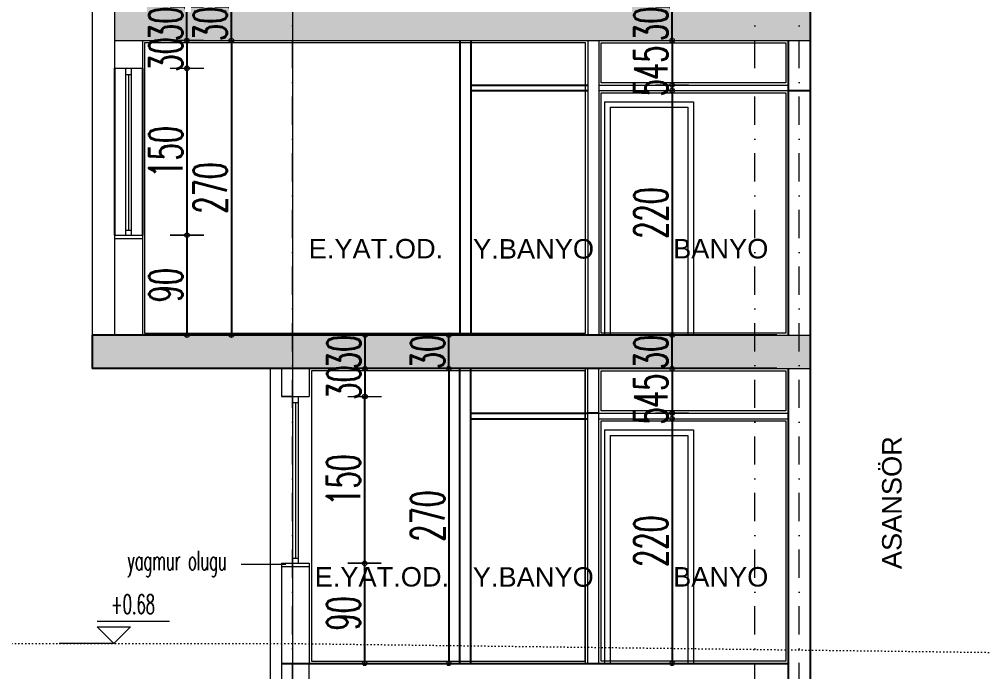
# Model space of a CAD drawing. Header units: millimetres. Extents: x -16104 to 67872, y -88009 to 12107.
# Drawn here: x 43361 to 44227, y 9354 to 9940 of the extents above; entities that cross this region are included whole.
import ezdxf

# ---------------------------------------------------------------- set-up
doc = ezdxf.new("R2010")
doc.units = ezdxf.units.MM
doc.linetypes.add('ACAD_ISO07W100', pattern=[3, 0, -3])
doc.linetypes.add('DASHDOTX2', pattern=[50.8, 25.4, -12.7, 0, -12.7])
doc.layers.get('0').update_dxf_attribs({"color": 241})
doc.layers.add('KOTLAR', color=5, linetype='Continuous', lineweight=20)
doc.layers.add('TARAMA', color=8, linetype='Continuous', lineweight=15)
doc.styles.add('DIM', font='Txttw.shx', dxfattribs={"width": 0.6})
doc.styles.add('OLCU', font='simplex.shx', dxfattribs={"width": 0.6, "height": 1400})
doc.dimstyles.new('50', dxfattribs={"dimscale": 0, "dimtxt": 30, "dimasz": 1, "dimexe": 0, "dimexo": 2, "dimgap": 4, "dimtad": 1, "dimdec": 0, "dimzin": 0, "dimdsep": 46, "dimtxsty": 'DIM', "dimblk1": 'DOT', "dimblk2": 'DOT', "dimsah": 1, "dimcen": 1.5, "dimdle": 3, "dimse1": 1, "dimse2": 1, "dimclrd": 256, "dimclre": 9, "dimclrt": 256, "dimadec": 0, "dimazin": 0, "dimtfac": 0.24, "dimtdec": 0, "dimtix": 1, "dimtmove": 2, "dimatfit": 3, "dimldrblk": 'DOT', "dimfxl": 0, "dimtolj": 1, "dimtzin": 15, "dimarcsym": 0})
pattern_1 = [(45, (0, 0), (-4.4901281, 4.4901281), []), (45, (4.49, 0), (-4.4901281, 4.4901281), [7.9375, -1.5875, 0, -1.5875])]

# ---------------------------------------------------------------- blocks, each defined once
blk = doc.blocks.new('DOT')
for p, q in [((0, 15), (0, -15)), ((-2, 0), (0, 0)), ((2, 0), (0, 0))]:
    blk.add_line(p, q)
blk.add_circle((0, 0), 2)
blk = doc.blocks.new('*D900')
at = {"layer": 'Defpoints', "color": 0, "transparency": 16777216}
for p in [(43511.45, 9951.09), (43511.45, 9951.09), (43511.45, 9921.09)]:
    blk.add_point(p, dxfattribs=at)
at = {"layer": 'TARAMA', "lineweight": -2, "transparency": 16777216}
for p, q in [((43511.45, 9952.09), (43511.45, 9953.09)), ((43511.45, 9921.09), (43511.45, 9951.09)), ((43511.45, 9920.09), (43511.45, 9919.09))]:
    blk.add_line(p, q, dxfattribs=at)
for p, rotation in [((43511.45, 9951.09), 270), ((43511.45, 9921.09), 90)]:
    blk.add_blockref('DOT', p, dxfattribs=dict(at, rotation=rotation))
at = {"layer": 'TARAMA', "transparency": 16777216, "insert": (43492.45, 9936.09), "char_height": 30, "attachment_point": 5, "rotation": 90, "style": 'DIM'}
blk.add_mtext('\\A1;30', dxfattribs=at)
blk = doc.blocks.new('*D377')
at = {"layer": 'Defpoints', "color": 0, "transparency": 16777216}
for p in [(43471.45, 9896.09), (43471.45, 9746.09), (43511.56, 9746.09)]:
    blk.add_point(p, dxfattribs=at)
at = {"layer": 'TARAMA', "lineweight": -2, "transparency": 16777216}
blk.add_line((43511.56, 9895.09), (43511.56, 9747.09), dxfattribs=at)
for p, rotation in [((43511.56, 9896.09), 90), ((43511.56, 9746.09), 270)]:
    blk.add_blockref('DOT', p, dxfattribs=dict(at, rotation=rotation))
at = {"layer": 'TARAMA', "transparency": 16777216, "insert": (43492.56, 9821.09), "char_height": 30, "attachment_point": 5, "rotation": 90, "style": 'DIM'}
blk.add_mtext('\\A1;150', dxfattribs=at)
blk = doc.blocks.new('*D901')
at = {"layer": 'Defpoints', "color": 0, "transparency": 16777216}
for p in [(43511.45, 9921.09), (43511.45, 9896.09), (43511.56, 9896.09)]:
    blk.add_point(p, dxfattribs=at)
at = {"layer": 'TARAMA', "lineweight": -2, "transparency": 16777216}
for p, q in [((43511.45, 9922.09), (43511.45, 9923.09)), ((43511.45, 9921.09), (43511.45, 9896.09)), ((43511.45, 9895.09), (43511.45, 9894.09))]:
    blk.add_line(p, q, dxfattribs=at)
for p, rotation in [((43511.45, 9921.09), 270), ((43511.45, 9896.09), 90)]:
    blk.add_blockref('DOT', p, dxfattribs=dict(at, rotation=rotation))
at = {"layer": 'TARAMA', "transparency": 16777216, "insert": (43492.45, 9908.59), "char_height": 30, "attachment_point": 5, "rotation": 90, "style": 'DIM'}
blk.add_mtext('\\A1;30', dxfattribs=at)
blk = doc.blocks.new('*D378')
at = {"layer": 'Defpoints', "color": 0, "transparency": 16777216}
for p in [(43511.56, 9746.09), (43511.56, 9656.09), (43511.56, 9656.09)]:
    blk.add_point(p, dxfattribs=at)
at = {"layer": 'TARAMA', "lineweight": -2, "transparency": 16777216}
blk.add_line((43511.56, 9745.09), (43511.56, 9657.09), dxfattribs=at)
for p, rotation in [((43511.56, 9746.09), 90), ((43511.56, 9656.09), 270)]:
    blk.add_blockref('DOT', p, dxfattribs=dict(at, rotation=rotation))
at = {"layer": 'TARAMA', "transparency": 16777216, "insert": (43492.56, 9701.09), "char_height": 30, "attachment_point": 5, "rotation": 90, "style": 'DIM'}
blk.add_mtext('\\A1;90', dxfattribs=at)
blk = doc.blocks.new('*D902')
at = {"layer": 'Defpoints', "color": 0, "transparency": 16777216}
for p in [(43881.76, 9951.09), (43947.54, 9951.09), (43881.76, 9921.09)]:
    blk.add_point(p, dxfattribs=at)
at = {"layer": 'TARAMA', "lineweight": -2, "transparency": 16777216}
for p, q in [((43947.54, 9952.09), (43947.54, 9953.09)), ((43947.54, 9921.09), (43947.54, 9951.09)), ((43947.54, 9920.09), (43947.54, 9919.09))]:
    blk.add_line(p, q, dxfattribs=at)
for p, rotation in [((43947.54, 9951.09), 270), ((43947.54, 9921.09), 90)]:
    blk.add_blockref('DOT', p, dxfattribs=dict(at, rotation=rotation))
at = {"layer": 'TARAMA', "transparency": 16777216, "insert": (43928.54, 9936.09), "char_height": 30, "attachment_point": 5, "rotation": 90, "style": 'DIM'}
blk.add_mtext('\\A1;30', dxfattribs=at)
blk = doc.blocks.new('*D379')
at = {"layer": 'Defpoints', "color": 0, "transparency": 16777216}
for p in [(43947.54, 9921.09), (43947.54, 9881.09), (43947.54, 9881.09)]:
    blk.add_point(p, dxfattribs=at)
at = {"layer": 'TARAMA', "lineweight": -2, "transparency": 16777216}
blk.add_line((43947.54, 9920.09), (43947.54, 9882.09), dxfattribs=at)
for p, rotation in [((43947.54, 9921.09), 90), ((43947.54, 9881.09), 270)]:
    blk.add_blockref('DOT', p, dxfattribs=dict(at, rotation=rotation))
at = {"layer": 'TARAMA', "transparency": 16777216, "insert": (43928.54, 9901.09), "char_height": 30, "attachment_point": 5, "rotation": 90, "style": 'DIM'}
blk.add_mtext('\\A1;45', dxfattribs=at)
blk = doc.blocks.new('*D380')
at = {"layer": 'Defpoints', "color": 0, "transparency": 16777216}
for p in [(43947.54, 9881.09), (43947.54, 9876.09), (43947.54, 9876.09)]:
    blk.add_point(p, dxfattribs=at)
at = {"layer": 'TARAMA', "lineweight": -2, "transparency": 16777216}
for p, q in [((43947.54, 9882.09), (43947.54, 9883.09)), ((43947.54, 9881.09), (43947.54, 9876.09)), ((43947.54, 9875.09), (43947.54, 9874.09))]:
    blk.add_line(p, q, dxfattribs=at)
for p, rotation in [((43947.54, 9881.09), 270), ((43947.54, 9876.09), 90)]:
    blk.add_blockref('DOT', p, dxfattribs=dict(at, rotation=rotation))
at = {"layer": 'TARAMA', "transparency": 16777216, "insert": (43928.54, 9878.59), "char_height": 30, "attachment_point": 5, "rotation": 90, "style": 'DIM'}
blk.add_mtext('\\A1;5', dxfattribs=at)
blk = doc.blocks.new('*D381')
at = {"layer": 'Defpoints', "color": 0, "transparency": 16777216}
for p in [(43947.54, 9876.09), (43947.54, 9656.09), (43947.54, 9656.09)]:
    blk.add_point(p, dxfattribs=at)
at = {"layer": 'TARAMA', "lineweight": -2, "transparency": 16777216}
blk.add_line((43947.54, 9875.09), (43947.54, 9657.09), dxfattribs=at)
for p, rotation in [((43947.54, 9876.09), 90), ((43947.54, 9656.09), 270)]:
    blk.add_blockref('DOT', p, dxfattribs=dict(at, rotation=rotation))
at = {"layer": 'TARAMA', "transparency": 16777216, "insert": (43928.54, 9766.09), "char_height": 30, "attachment_point": 5, "rotation": 90, "style": 'DIM'}
blk.add_mtext('\\A1;220', dxfattribs=at)
blk = doc.blocks.new('*D903')
at = {"layer": 'Defpoints', "color": 0, "transparency": 16777216}
for p in [(43621.45, 9656.09), (43671.61, 9656.09), (43621.45, 9626.09)]:
    blk.add_point(p, dxfattribs=at)
at = {"layer": 'TARAMA', "lineweight": -2, "transparency": 16777216}
for p, q in [((43671.61, 9657.09), (43671.61, 9658.09)), ((43671.61, 9626.09), (43671.61, 9656.09)), ((43671.61, 9625.09), (43671.61, 9624.09))]:
    blk.add_line(p, q, dxfattribs=at)
for p, rotation in [((43671.61, 9656.09), 270), ((43671.61, 9626.09), 90)]:
    blk.add_blockref('DOT', p, dxfattribs=dict(at, rotation=rotation))
at = {"layer": 'TARAMA', "transparency": 16777216, "insert": (43652.61, 9641.09), "char_height": 30, "attachment_point": 5, "rotation": 90, "style": 'DIM'}
blk.add_mtext('\\A1;30', dxfattribs=at)
blk = doc.blocks.new('*D904')
at = {"layer": 'Defpoints', "color": 0, "transparency": 16777216}
for p in [(43621.45, 9626.09), (43621.45, 9601.09), (43671.51, 9601.09)]:
    blk.add_point(p, dxfattribs=at)
at = {"layer": 'TARAMA', "lineweight": -2, "transparency": 16777216}
for p, q in [((43671.51, 9627.09), (43671.51, 9628.09)), ((43671.51, 9626.09), (43671.51, 9601.09)), ((43671.51, 9600.09), (43671.51, 9599.09))]:
    blk.add_line(p, q, dxfattribs=at)
for p, rotation in [((43671.51, 9626.09), 270), ((43671.51, 9601.09), 90)]:
    blk.add_blockref('DOT', p, dxfattribs=dict(at, rotation=rotation))
at = {"layer": 'TARAMA', "transparency": 16777216, "insert": (43652.51, 9613.59), "char_height": 30, "attachment_point": 5, "rotation": 90, "style": 'DIM'}
blk.add_mtext('\\A1;30', dxfattribs=at)
blk = doc.blocks.new('*D905')
at = {"layer": 'Defpoints', "color": 0, "transparency": 16777216}
for p in [(43621.45, 9601.09), (43621.45, 9451.09), (43671.22, 9451.09)]:
    blk.add_point(p, dxfattribs=at)
at = {"layer": 'TARAMA', "lineweight": -2, "transparency": 16777216}
blk.add_line((43671.22, 9600.09), (43671.22, 9452.09), dxfattribs=at)
for p, rotation in [((43671.22, 9601.09), 90), ((43671.22, 9451.09), 270)]:
    blk.add_blockref('DOT', p, dxfattribs=dict(at, rotation=rotation))
at = {"layer": 'TARAMA', "transparency": 16777216, "insert": (43652.22, 9526.09), "char_height": 30, "attachment_point": 5, "rotation": 90, "style": 'DIM'}
blk.add_mtext('\\A1;150', dxfattribs=at)
blk = doc.blocks.new('*D391')
at = {"layer": 'Defpoints', "color": 0, "transparency": 16777216}
for p in [(43669.22, 9451.09), (43669.22, 9361.09), (43671.22, 9361.09)]:
    blk.add_point(p, dxfattribs=at)
at = {"layer": 'TARAMA', "lineweight": -2, "transparency": 16777216}
blk.add_line((43671.22, 9450.09), (43671.22, 9362.09), dxfattribs=at)
for p, rotation in [((43671.22, 9451.09), 90), ((43671.22, 9361.09), 270)]:
    blk.add_blockref('DOT', p, dxfattribs=dict(at, rotation=rotation))
at = {"layer": 'TARAMA', "transparency": 16777216, "insert": (43652.22, 9406.09), "char_height": 30, "attachment_point": 5, "rotation": 90, "style": 'DIM'}
blk.add_mtext('\\A1;90', dxfattribs=at)
blk = doc.blocks.new('*D416')
at = {"layer": 'Defpoints', "color": 0, "transparency": 16777216}
for p in [(43551.45, 9921.09), (43551.45, 9656.09), (43551.45, 9656.09)]:
    blk.add_point(p, dxfattribs=at)
at = {"layer": 'TARAMA', "lineweight": -2, "transparency": 16777216}
blk.add_line((43551.45, 9920.09), (43551.45, 9657.09), dxfattribs=at)
for p, rotation in [((43551.45, 9921.09), 90), ((43551.45, 9656.09), 270)]:
    blk.add_blockref('DOT', p, dxfattribs=dict(at, rotation=rotation))
at = {"layer": 'TARAMA', "transparency": 16777216, "insert": (43532.45, 9788.59), "char_height": 30, "attachment_point": 5, "rotation": 90, "style": 'DIM'}
blk.add_mtext('\\A1;270', dxfattribs=at)
blk = doc.blocks.new('*D912')
at = {"layer": 'Defpoints', "color": 0, "transparency": 16777216}
for p in [(43551.45, 9951.09), (43551.45, 9951.09), (43551.45, 9921.09)]:
    blk.add_point(p, dxfattribs=at)
at = {"layer": 'TARAMA', "lineweight": -2, "transparency": 16777216}
for p, q in [((43551.45, 9952.09), (43551.45, 9953.09)), ((43551.45, 9921.09), (43551.45, 9951.09)), ((43551.45, 9920.09), (43551.45, 9919.09))]:
    blk.add_line(p, q, dxfattribs=at)
for p, rotation in [((43551.45, 9951.09), 270), ((43551.45, 9921.09), 90)]:
    blk.add_blockref('DOT', p, dxfattribs=dict(at, rotation=rotation))
at = {"layer": 'TARAMA', "transparency": 16777216, "insert": (43532.45, 9936.09), "char_height": 30, "attachment_point": 5, "rotation": 90, "style": 'DIM'}
blk.add_mtext('\\A1;30', dxfattribs=at)
blk = doc.blocks.new('*D419')
at = {"layer": 'Defpoints', "color": 0, "transparency": 16777216}
for p in [(43746.85, 9656.13), (43746.85, 9656.13), (43746.85, 9626.13)]:
    blk.add_point(p, dxfattribs=at)
at = {"layer": 'TARAMA', "lineweight": -2, "transparency": 16777216}
for p, q in [((43746.85, 9657.13), (43746.85, 9658.13)), ((43746.85, 9626.13), (43746.85, 9656.13)), ((43746.85, 9625.13), (43746.85, 9624.13))]:
    blk.add_line(p, q, dxfattribs=at)
for p, rotation in [((43746.85, 9656.13), 270), ((43746.85, 9626.13), 90)]:
    blk.add_blockref('DOT', p, dxfattribs=dict(at, rotation=rotation))
at = {"layer": 'TARAMA', "transparency": 16777216, "insert": (43727.85, 9641.13), "char_height": 30, "attachment_point": 5, "rotation": 90, "style": 'DIM'}
blk.add_mtext('\\A1;30', dxfattribs=at)
blk = doc.blocks.new('*D420')
at = {"layer": 'Defpoints', "color": 0, "transparency": 16777216}
for p in [(43746.85, 9626.13), (43746.85, 9361.09), (43746.85, 9361.09)]:
    blk.add_point(p, dxfattribs=at)
at = {"layer": 'TARAMA', "lineweight": -2, "transparency": 16777216}
blk.add_line((43746.85, 9625.13), (43746.85, 9362.09), dxfattribs=at)
for p, rotation in [((43746.85, 9626.13), 90), ((43746.85, 9361.09), 270)]:
    blk.add_blockref('DOT', p, dxfattribs=dict(at, rotation=rotation))
at = {"layer": 'TARAMA', "transparency": 16777216, "insert": (43727.85, 9493.61), "char_height": 30, "attachment_point": 5, "rotation": 90, "style": 'DIM'}
blk.add_mtext('\\A1;270', dxfattribs=at)
blk = doc.blocks.new('*D962')
at = {"layer": 'Defpoints', "color": 0, "transparency": 16777216}
for p in [(43881.76, 9656.09), (43947.54, 9656.09), (43881.76, 9626.09)]:
    blk.add_point(p, dxfattribs=at)
at = {"layer": 'TARAMA', "lineweight": -2, "transparency": 16777216}
for p, q in [((43947.54, 9657.09), (43947.54, 9658.09)), ((43947.54, 9626.09), (43947.54, 9656.09)), ((43947.54, 9625.09), (43947.54, 9624.09))]:
    blk.add_line(p, q, dxfattribs=at)
for p, rotation in [((43947.54, 9656.09), 270), ((43947.54, 9626.09), 90)]:
    blk.add_blockref('DOT', p, dxfattribs=dict(at, rotation=rotation))
at = {"layer": 'TARAMA', "transparency": 16777216, "insert": (43928.54, 9641.09), "char_height": 30, "attachment_point": 5, "rotation": 90, "style": 'DIM'}
blk.add_mtext('\\A1;30', dxfattribs=at)
blk = doc.blocks.new('*D2465')
at = {"layer": 'Defpoints', "color": 0, "transparency": 16777216}
for p in [(43947.54, 9626.09), (43947.54, 9586.09), (43947.54, 9586.09)]:
    blk.add_point(p, dxfattribs=at)
at = {"layer": 'TARAMA', "lineweight": -2, "transparency": 16777216}
blk.add_line((43947.54, 9625.09), (43947.54, 9587.09), dxfattribs=at)
for p, rotation in [((43947.54, 9626.09), 90), ((43947.54, 9586.09), 270)]:
    blk.add_blockref('DOT', p, dxfattribs=dict(at, rotation=rotation))
at = {"layer": 'TARAMA', "transparency": 16777216, "insert": (43928.54, 9606.09), "char_height": 30, "attachment_point": 5, "rotation": 90, "style": 'DIM'}
blk.add_mtext('\\A1;45', dxfattribs=at)
blk = doc.blocks.new('*D2466')
at = {"layer": 'Defpoints', "color": 0, "transparency": 16777216}
for p in [(43947.54, 9586.09), (43947.54, 9581.09), (43947.54, 9581.09)]:
    blk.add_point(p, dxfattribs=at)
at = {"layer": 'TARAMA', "lineweight": -2, "transparency": 16777216}
for p, q in [((43947.54, 9587.09), (43947.54, 9588.09)), ((43947.54, 9586.09), (43947.54, 9581.09)), ((43947.54, 9580.09), (43947.54, 9579.09))]:
    blk.add_line(p, q, dxfattribs=at)
for p, rotation in [((43947.54, 9586.09), 270), ((43947.54, 9581.09), 90)]:
    blk.add_blockref('DOT', p, dxfattribs=dict(at, rotation=rotation))
at = {"layer": 'TARAMA', "transparency": 16777216, "insert": (43928.54, 9583.59), "char_height": 30, "attachment_point": 5, "rotation": 90, "style": 'DIM'}
blk.add_mtext('\\A1;5', dxfattribs=at)
blk = doc.blocks.new('*D2467')
at = {"layer": 'Defpoints', "color": 0, "transparency": 16777216}
for p in [(43947.54, 9581.09), (43947.54, 9361.09), (43947.54, 9361.09)]:
    blk.add_point(p, dxfattribs=at)
at = {"layer": 'TARAMA', "lineweight": -2, "transparency": 16777216}
blk.add_line((43947.54, 9580.09), (43947.54, 9362.09), dxfattribs=at)
for p, rotation in [((43947.54, 9581.09), 90), ((43947.54, 9361.09), 270)]:
    blk.add_blockref('DOT', p, dxfattribs=dict(at, rotation=rotation))
at = {"layer": 'TARAMA', "transparency": 16777216, "insert": (43928.54, 9471.09), "char_height": 30, "attachment_point": 5, "rotation": 90, "style": 'DIM'}
blk.add_mtext('\\A1;220', dxfattribs=at)

msp = doc.modelspace()

# ---------------------------------------------------------------- hatches: boundary and pattern name
h = msp.add_hatch()
h.set_pattern_fill('ANSI35,_O', color=256)
h.set_pattern_definition(pattern_1)
h.paths.add_polyline_path([(44071.76, 9951.09), (44061.76, 9951.09), (44061.76, 9921.09), (44071.76, 9921.09)])
h.paths.add_polyline_path([(44061.76, 9951.09), (44021.75, 9951.09), (44021.75, 9921.09), (44061.76, 9921.09)])
h.paths.add_polyline_path([(44021.75, 9951.09), (43606.45, 9951.09), (43606.45, 9921.09), (44021.75, 9921.09)])
h.paths.add_polyline_path([(43606.45, 9951.09), (43446.45, 9951.09), (43446.45, 9921.09), (43606.45, 9921.09)])
h.paths.add_polyline_path([(43906.04, 9914.02), (43906.04, 9958.16), (43951.04, 9958.16), (43951.04, 9914.02)], flags=9)
h.paths.add_polyline_path([(43469.95, 9914.02), (43469.95, 9958.16), (43514.95, 9958.16), (43514.95, 9914.02)], flags=9)
h.paths.add_polyline_path([(43469.95, 9886.52), (43469.95, 9930.66), (43514.95, 9930.66), (43514.95, 9886.52)], flags=9)
h.paths.add_polyline_path([(43509.95, 9914.02), (43509.95, 9958.16), (43554.95, 9958.16), (43554.95, 9914.02)], flags=9)
h = msp.add_hatch()
h.set_pattern_fill('ANSI35,_O', color=256)
h.set_pattern_definition(pattern_1)
h.paths.add_polyline_path([(44071.76, 9656.09), (44061.76, 9656.09), (44061.76, 9626.09), (44071.76, 9626.09)])
h.paths.add_polyline_path([(44061.76, 9656.09), (44021.75, 9656.09), (44021.75, 9626.09), (44041.76, 9626.09), (44061.76, 9626.09)])
h.paths.add_polyline_path([(44021.75, 9656.09), (43606.45, 9656.09), (43606.45, 9626.09), (44021.75, 9626.09)])
h.paths.add_polyline_path([(43606.45, 9656.09), (43426.45, 9656.09), (43426.45, 9626.09), (43446.45, 9626.09), (43606.45, 9626.09)])
h.paths.add_polyline_path([(43630.11, 9619.02), (43630.11, 9663.16), (43675.11, 9663.16), (43675.11, 9619.02)], flags=9)
h.paths.add_polyline_path([(43630.01, 9591.52), (43630.01, 9635.66), (43675.01, 9635.66), (43675.01, 9591.52)], flags=9)
h.paths.add_polyline_path([(43705.35, 9619.06), (43705.35, 9663.2), (43750.35, 9663.2), (43750.35, 9619.06)], flags=9)
h.paths.add_polyline_path([(43906.04, 9619.02), (43906.04, 9663.16), (43951.04, 9663.16), (43951.04, 9619.02)], flags=9)

# ---------------------------------------------------------------- linework, layer by layer
for p, q in [((44071.76, 9951.09), (44071.76, 9201.09)), ((43756.76, 9921.09), (43756.76, 9656.09)), ((43766.76, 9921.09), (43766.76, 9656.09)), ((44051.76, 9921.09), (44051.76, 9656.09)), ((43446.45, 9896.09), (43446.45, 9746.09)), ((43471.45, 9896.09), (43471.45, 9746.09)), ((43766.76, 9881.09), (43871.76, 9881.09)), ((43766.76, 9876.09), (43871.76, 9876.09)), ((44051.76, 9876.09), (44071.76, 9876.09)), ((44041.76, 9656.09), (43426.45, 9656.09)), ((43426.45, 9656.09), (43426.45, 9626.09)), ((43446.45, 9626.09), (43426.45, 9626.09)), ((44041.76, 9626.09), (43446.45, 9626.09)), ((43756.45, 9626.09), (43756.45, 9361.09)), ((43766.45, 9626.09), (43766.45, 9361.09)), ((44051.76, 9626.09), (44051.76, 9358.51)), ((44051.76, 9626.09), (44051.76, 9201.09)), ((43766.45, 9586.09), (43871.45, 9586.09)), ((43881.45, 9586.09), (43871.45, 9586.09)), ((43766.45, 9581.09), (43871.45, 9581.09)), ((43596.45, 9361.09), (44051.76, 9361.09))]:
    msp.add_line(p, q)
at = {"layer": 'KOTLAR', "ltscale": 0.01}
for p, q in [((43445.91, 9379.09), (43430.91, 9394.09)), ((43430.91, 9394.09), (43460.91, 9394.09)), ((43445.91, 9379.09), (43460.91, 9394.09)), ((43445.91, 9379.09), (43396.58, 9379.09))]:
    msp.add_line(p, q, dxfattribs=at)
at = {"layer": 'TARAMA'}
for p, q in [((43606.45, 11822.58), (43606.45, 8981.3)), ((43426.45, 10246.09), (43426.45, 9921.09)), ((43426.45, 9951.09), (43426.45, 9626.09)), ((43446.45, 9951.09), (43446.45, 9896.09)), ((43446.45, 9921.09), (44071.76, 9921.09)), ((43471.45, 9921.09), (43471.45, 9896.09)), ((43871.76, 9921.09), (43871.76, 9656.09)), ((43881.76, 9921.09), (43881.76, 9656.09)), ((44051.76, 9921.09), (44051.76, 9656.09)), ((43446.45, 9896.09), (43471.45, 9896.09)), ((43456.45, 9896.09), (43456.45, 9746.09)), ((43456.45, 9890.54), (43461.45, 9890.54)), ((43458.95, 9890.54), (43458.95, 9750.66)), ((43461.45, 9896.09), (43461.45, 9746.09)), ((43881.76, 9881.09), (44051.76, 9881.09)), ((43881.76, 9876.09), (44051.76, 9876.09)), ((43886.76, 9866.09), (43886.76, 9656.09)), ((43886.76, 9866.09), (43966.76, 9866.09)), ((43966.76, 9866.09), (43966.76, 9656.09)), ((43891.76, 9861.09), (43891.76, 9656.09)), ((43891.76, 9861.09), (43961.76, 9861.09)), ((43961.76, 9861.09), (43961.76, 9656.09)), ((43456.45, 9750.66), (43461.45, 9750.66)), ((43446.45, 9746.09), (43471.45, 9746.09)), ((43446.45, 9746.09), (43446.45, 9656.09)), ((43446.45, 9743.09), (43471.45, 9743.09)), ((43471.45, 9746.09), (43471.45, 9656.09)), ((43426.45, 9656.09), (44071.76, 9656.09)), ((43426.45, 9656.09), (44071.76, 9656.09)), ((43426.45, 9626.09), (44071.76, 9626.09)), ((43596.45, 9626.09), (43596.45, 9601.09)), ((43621.45, 9626.09), (43621.45, 9601.09)), ((43869.45, 9626.09), (43869.45, 9361.09)), ((43871.45, 9626.09), (43871.45, 9361.09)), ((43881.45, 9626.09), (43881.45, 9586.09)), ((43881.45, 9626.09), (43881.45, 9361.09)), ((43606.45, 9601.09), (43596.45, 9601.09)), ((43596.45, 9601.09), (43621.45, 9601.09)), ((43606.45, 9601.09), (43606.45, 9451.09)), ((43606.45, 9595.54), (43611.45, 9595.54)), ((43608.95, 9595.54), (43608.95, 9455.66)), ((43611.45, 9601.09), (43611.45, 9451.09)), ((43881.76, 9586.09), (44051.76, 9586.09)), ((43881.76, 9581.09), (44051.76, 9581.09)), ((43886.76, 9571.09), (43966.76, 9571.09)), ((43886.76, 9571.09), (43886.76, 9361.09)), ((43966.76, 9571.09), (43966.76, 9361.09)), ((43891.76, 9566.09), (43961.76, 9566.09)), ((43891.76, 9566.09), (43891.76, 9361.09)), ((43961.76, 9566.09), (43961.76, 9361.09)), ((43606.45, 9455.66), (43611.45, 9455.66)), ((43596.45, 9451.09), (43621.45, 9451.09)), ((43596.45, 9451.09), (43596.45, 9361.09)), ((43596.45, 9448.09), (43621.45, 9448.09)), ((43621.45, 9451.09), (43621.45, 9361.09))]:
    msp.add_line(p, q, dxfattribs=at)
at = {"layer": 'TARAMA', "linetype": 'DASHDOTX2'}
for p, q in [((43606.45, 8929.01), (43606.45, 11822.58)), ((44021.75, 8929.01), (44021.75, 11822.7)), ((44061.76, 8929.01), (44061.76, 11822.7))]:
    msp.add_line(p, q, dxfattribs=at)
at = {"layer": 'TARAMA', "ltscale": 0.01}
for p, q in [((43586.45, 9626.09), (43586.45, 9311.09)), ((43600.3, 9449.91), (43560.26, 9449.91)), ((43430.91, 9399.09), (43495.91, 9399.09))]:
    msp.add_line(p, q, dxfattribs=at)
at = {"layer": 'TARAMA', "linetype": 'ACAD_ISO07W100'}
for p, q in [((43295.36, 9379.09), (43596.45, 9379.09)), ((43596.45, 9379.09), (45405.95, 9356.09))]:
    msp.add_line(p, q, dxfattribs=at)
at = {"layer": 'TARAMA'}
for points in [[(43869.76, 9919.09), (43473.45, 9919.09), (43473.45, 9896.09), (43473.45, 9746.09), (43473.45, 9658.09), (43869.76, 9658.09)], [(43883.76, 9919.09), (44049.76, 9919.09), (44049.76, 9883.09), (43883.76, 9883.09)], [(43883.76, 9874.09), (44049.76, 9874.09), (44049.76, 9658.09), (43883.76, 9658.09)], [(43869.45, 9624.09), (43623.45, 9624.09), (43623.45, 9451.09), (43623.45, 9363.09), (43869.45, 9363.09)], [(43883.76, 9624.09), (44049.76, 9624.09), (44049.76, 9588.09), (43883.76, 9588.09)], [(43883.76, 9579.09), (44049.76, 9579.09), (44049.76, 9363.09), (43883.76, 9363.09)]]:
    msp.add_lwpolyline(points, close=True, dxfattribs=at)
msp.add_lwpolyline([(43596.45, 9361.09), (43596.45, 9301.09), (43621.45, 9301.09), (43621.45, 9361.09), (43596.45, 9361.09)], dxfattribs=at)

# ---------------------------------------------------------------- texts
at = {"layer": 'TARAMA', "ltscale": 0.01, "style": 'OLCU', "width": 0.55}
for s, p in [('yagmur olugu', (43458.11, 9444.89)), ('+0.68', (43443.13, 9405.6))]:
    msp.add_text(s, height=17.5, dxfattribs=at).set_placement(p)
at = {"layer": 'TARAMA', "char_height": 17.5, "width": 1076.8413, "attachment_point": 9}
for s, insert in [('{\\fArial|b0|i0|c162|p34;E.YAT.OD.}', (43741.85, 9724.94)), ('{\\fArial|b0|i0|c162|p34;Y.BANYO}', (43877.39, 9724.78)), ('{\\fArial|b0|i0|c162|p34;BANYO}', (44034.03, 9724.94)), ('{\\fArial|b0|i0|c162|p34;E.YAT.OD.}', (43747.17, 9429.94)), ('{\\fArial|b0|i0|c162|p34;Y.BANYO}', (43877.08, 9429.78)), ('{\\fArial|b0|i0|c162|p34;BANYO}', (44034.03, 9429.94))]:
    msp.add_mtext(s, dxfattribs=dict(at, insert=insert))
at = {"layer": 'TARAMA', "insert": (44154, 9565.38), "char_height": 17.5, "width": 1076.8413, "attachment_point": 9, "rotation": 90}
msp.add_mtext('{\\fArial|b0|i0|c162|p34;ASANSÖR}', dxfattribs=at)

# ---------------------------------------------------------------- dimensions: what is measured, and where the dimension line sits
at = {"layer": 'TARAMA'}
for base, p1, p2, picture, middle in [((43511.45, 9951.09), (43511.45, 9921.09), (43511.45, 9951.09), '*D900', (43492.45, 9936.09)), ((43551.45, 9951.09), (43551.45, 9921.09), (43551.45, 9951.09), '*D912', (43532.45, 9936.09)), ((43947.54, 9951.09), (43881.76, 9921.09), (43881.76, 9951.09), '*D902', (43928.54, 9936.09)), ((43511.56, 9746.09), (43471.45, 9896.09), (43471.45, 9746.09), '*D377', (43492.56, 9821.09)), ((43947.54, 9876.09), (43947.54, 9881.09), (43947.54, 9876.09), '*D380', (43928.54, 9878.59)), ((43947.54, 9656.09), (43947.54, 9876.09), (43947.54, 9656.09), '*D381', (43928.54, 9766.09)), ((43511.56, 9656.09), (43511.56, 9746.09), (43511.56, 9656.09), '*D378', (43492.56, 9701.09)), ((43671.61, 9656.09), (43621.45, 9626.09), (43621.45, 9656.09), '*D903', (43652.61, 9641.09)), ((43746.85, 9656.13), (43746.85, 9626.13), (43746.85, 9656.13), '*D419', (43727.85, 9641.13)), ((43947.54, 9656.09), (43881.76, 9626.09), (43881.76, 9656.09), '*D962', (43928.54, 9641.09)), ((43671.22, 9451.09), (43621.45, 9601.09), (43621.45, 9451.09), '*D905', (43652.22, 9526.09)), ((43947.54, 9581.09), (43947.54, 9586.09), (43947.54, 9581.09), '*D2466', (43928.54, 9583.59)), ((43947.54, 9361.09), (43947.54, 9581.09), (43947.54, 9361.09), '*D2467', (43928.54, 9471.09)), ((43671.22, 9361.09), (43669.22, 9451.09), (43669.22, 9361.09), '*D391', (43652.22, 9406.09))]:
    dim = msp.add_linear_dim(base=base, p1=p1, p2=p2, angle=90, dimstyle='50', override={"dimscale": 1}, dxfattribs=at)
    dim.commit()
    dim.dimension.update_dxf_attribs({"geometry": picture, "text_midpoint": middle})
for base, p1, p2, text, picture, middle in [((43511.45, 9896.09), (43511.45, 9921.09), (43511.56, 9896.09), '30', '*D901', (43492.45, 9908.59)), ((43551.45, 9656.09), (43551.45, 9921.09), (43551.45, 9656.09), '270', '*D416', (43532.45, 9788.59)), ((43947.54, 9881.09), (43947.54, 9921.09), (43947.54, 9881.09), '45', '*D379', (43928.54, 9901.09)), ((43671.51, 9601.09), (43621.45, 9626.09), (43621.45, 9601.09), '30', '*D904', (43652.51, 9613.59)), ((43947.54, 9586.09), (43947.54, 9626.09), (43947.54, 9586.09), '45', '*D2465', (43928.54, 9606.09)), ((43746.85, 9361.09), (43746.85, 9626.13), (43746.85, 9361.09), '270', '*D420', (43727.85, 9493.61))]:
    dim = msp.add_linear_dim(base=base, p1=p1, p2=p2, angle=90, text=text, dimstyle='50', override={"dimscale": 1}, dxfattribs=at)
    dim.commit()
    dim.dimension.update_dxf_attribs({"geometry": picture, "text_midpoint": middle})

doc.saveas('drawing.dxf')
